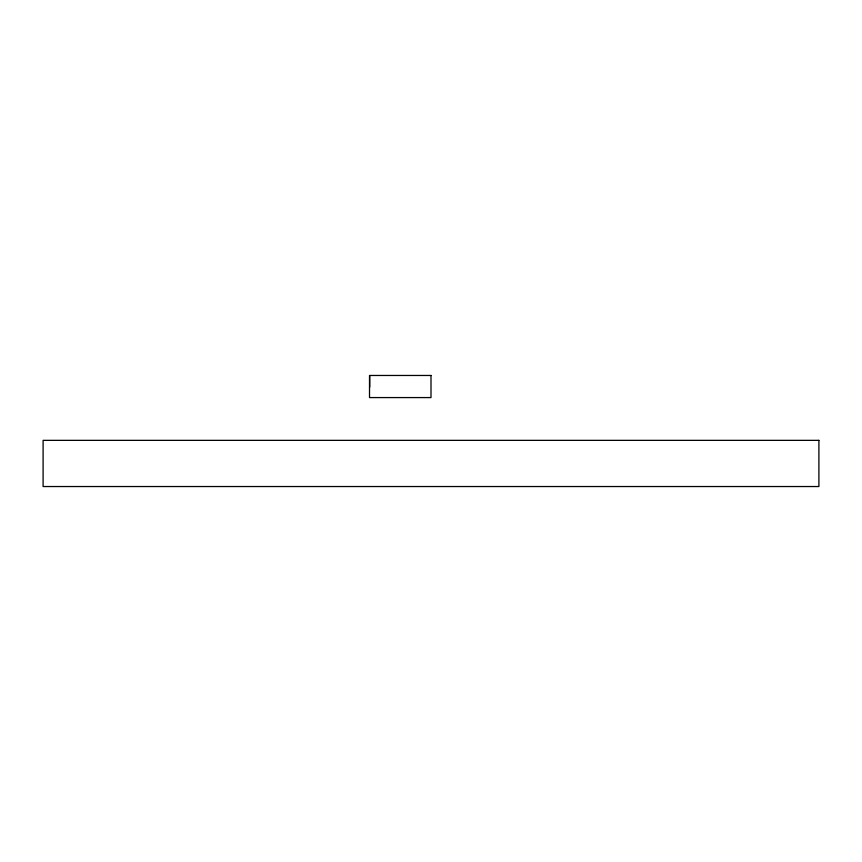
<?xml version="1.0" encoding="UTF-8"?>
<svg xmlns="http://www.w3.org/2000/svg" width="862" height="862" viewBox="0 0 862 862"><rect width="100%" height="100%" fill="white"/><g stroke="black" fill="none" stroke-linecap="round" stroke-linejoin="round"><path stroke-width="1.29" d="M369.712 375.649L369.712 387.2M431 375.466L369.518 375.466L369.518 397.576L431 397.576L431 375.466M818.9 440.353L43.1 440.353L43.1 486.534L818.9 486.534L818.9 440.353"/></g></svg>
